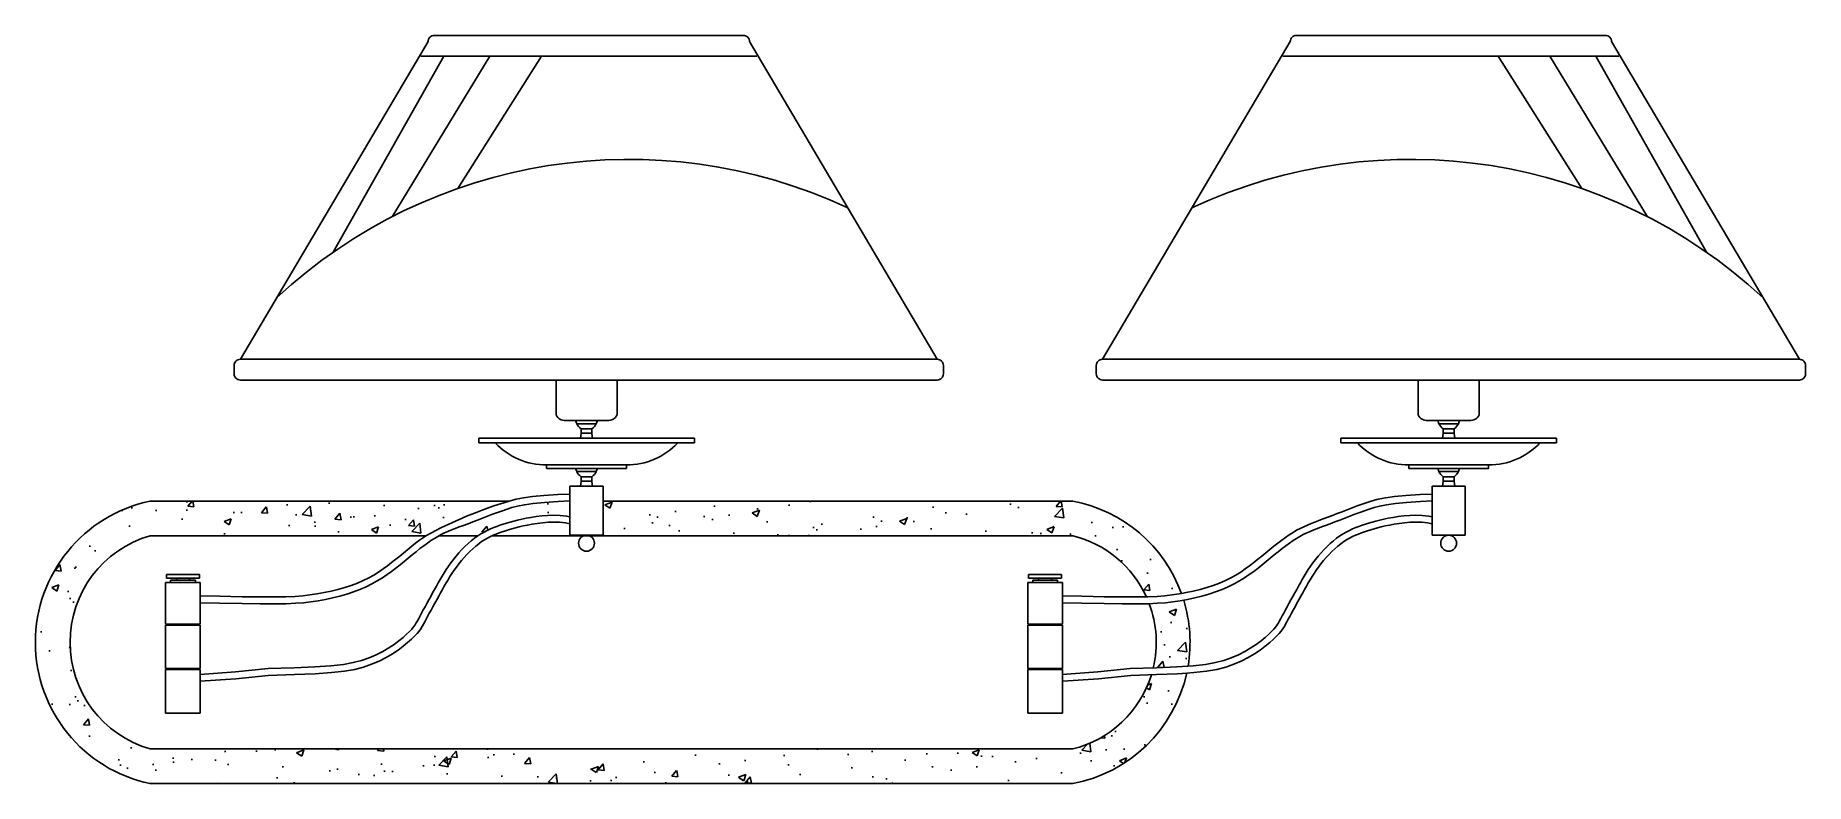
# Model space of a CAD drawing. Extents: x 208 to 898, y 840 to 1132.
import ezdxf

# ---------------------------------------------------------------- set-up
doc = ezdxf.new("R2010")
doc.units = 0
doc.header["$MEASUREMENT"] = 0
for name, color, linetype in [('3', 3, 'CONTINUOUS'), ('4', 4, 'CONTINUOUS'), ('7', 7, 'CONTINUOUS'), ('BH', 3, 'CONTINUOUS')]:
    doc.layers.add(name, color=color, linetype=linetype)
pattern_1 = [(50, (-5722.32, -3767.755), (28.69041, -2.510085), [3, -33]), (355, (-5722.32, -3767.755), (-5.55005, 30.08769), [2.4, -26.4]), (100.4514, (-5719.93, -3767.964), (23.14038, 27.57758), [2.54961, -28.04568]), (46.1842, (-5722.32, -3759.755), (42.68964, -6.62076), [4.5, -49.5]), (96.6356, (-5718.762, -3760.307), (37.3865, 38.96471), [3.8244, -42.06852]), (351.1842, (-5722.32, -3759.755), (37.38648, 38.96474), [3.6, -39.6]), (21, (-5718.32, -3761.755), (23.87628, -16.104756), [3, -33]), (326, (-5718.32, -3761.755), (9.73261, 29.006), [2.4, -26.4]), (71.4514, (-5716.33, -3763.097), (33.60891, 12.90122), [2.54961, -28.04568]), (37.5, (-5722.32, -3767.755), (0.486394, 13.315754), [0, -26.08, 0, -26.8, 0, -26.5]), (7.5, (-5722.32, -3767.755), (10.522781, 15.776468), [0, -15.28, 0, -25.48, 0, -10.1]), (327.5, (-5731.24, -3767.755), (21.352897, -0.902195), [0, -10, 0, -31.2, 0, -41.4]), (317.5, (-5735.24, -3767.755), (23.327447, 4.0042), [0, -13, 0, -20.72, 0, -29.4])]

msp = doc.modelspace()

# ---------------------------------------------------------------- hatches: boundary and pattern name
at = {"layer": 'BH'}
h = msp.add_hatch(dxfattribs=at)
h.set_pattern_fill('AR-CONC', color=256, scale=4, style=0)
h.set_pattern_definition(pattern_1)
h.paths.add_polyline_path([(429.14, 949.84), (429.14, 939.62), (429.14, 936.34), (612.37, 936.34, -0.229263), (641.1, 912.52), (641.73, 912.53), (645.32, 912.67), (648.36, 912.91), (651.13, 913.23), (654.8, 913.81, 0.265678), (612.4, 949.84)])
h.paths.add_polyline_path([(252.44, 853.15, -0.752824), (252.44, 936.34), (359.96, 936.34, -0.05214), (392.45, 949.84), (252.4, 949.84, 0.81273), (252.4, 839.65), (612.37, 839.65, 0.301342), (656.84, 882.76), (653.2, 882.51), (645.1, 882.16), (643.05, 882.11, -0.263266), (612.37, 853.15)])
h.paths.add_polyline_path([(643.8, 884.83), (645.01, 884.86), (653.05, 885.21), (657.37, 885.5, 0.116545), (655.66, 911.22), (654.32, 910.98), (651.48, 910.55), (648.61, 910.22), (645.48, 909.98), (642.21, 909.84, -0.149545)], flags=17)
h = msp.add_hatch(dxfattribs=at)
h.set_pattern_fill('AR-CONC', color=256, scale=4, style=0)
h.set_pattern_definition(pattern_1)
h.paths.add_polyline_path([(388.9, 940.42), (390.16, 940.85), (391.46, 941.26), (392.82, 941.66), (394.25, 942.05), (395.77, 942.42), (397.39, 942.79), (399.12, 943.14), (400.99, 943.48), (403.02, 943.8), (405.19, 944.08), (407.49, 944.27), (409.89, 944.36), (412.36, 944.29), (414.88, 944.02), (416.18, 943.76), (416.18, 949.91), (411.65, 949.7), (406.22, 949.33), (401.89, 948.91), (398.46, 948.43), (395.76, 947.92), (393.57, 947.36), (391.67, 946.77), (389.85, 946.12), (387.96, 945.42), (386.02, 944.7), (384.06, 943.96), (382.1, 943.21), (380.16, 942.47), (378.26, 941.74), (376.42, 941.04), (374.67, 940.37), (373.01, 939.75), (371.46, 939.16), (370, 938.58), (368.61, 938.01), (367.27, 937.41), (365.96, 936.78), (365.13, 936.34), (380.32, 936.34), (381.46, 937.08), (382.71, 937.79), (383.96, 938.43), (385.2, 939), (386.44, 939.51), (387.67, 939.98)])

# ---------------------------------------------------------------- linework, layer by layer
at = {"layer": '3'}
for p, q in [((323.83, 1046.96), (366.99, 1123.43)), ((346.84, 1060.8), (385, 1123.43)), ((357.99, 1123.43), (489.11, 1123.43)), ((372.51, 1071.83), (405.07, 1123.43)), ((694.37, 1123.43), (825.5, 1123.43)), ((810.96, 1071.83), (778.4, 1123.43)), ((836.63, 1060.8), (798.47, 1123.43)), ((859.64, 1046.96), (816.48, 1123.43)), ((418.86, 980.04), (426.46, 980.04)), ((420.29, 974.37), (425.03, 974.37)), ((424.78, 976.31), (420.54, 976.31)), ((420.55, 978.05), (424.77, 978.05)), ((755.24, 980.04), (762.85, 980.04)), ((756.68, 974.37), (761.42, 974.37)), ((761.16, 976.31), (756.92, 976.31)), ((756.94, 978.05), (761.15, 978.05)), ((422.66, 972.55), (387.03, 972.55)), ((422.66, 972.55), (458.29, 972.55)), ((759.05, 972.55), (723.42, 972.55)), ((759.05, 972.55), (794.68, 972.55)), ((407.09, 963.94), (438.23, 963.94)), ((418.39, 962.6), (426.93, 962.6)), ((418.86, 961.38), (426.46, 961.38)), ((743.48, 963.94), (774.62, 963.94)), ((754.77, 962.6), (763.32, 962.6)), ((755.24, 961.38), (762.85, 961.38)), ((424.78, 957.65), (420.54, 957.65)), ((420.55, 959.38), (424.77, 959.38)), ((756.68, 955.71), (761.42, 955.71)), ((761.16, 957.65), (756.92, 957.65)), ((756.94, 959.38), (761.15, 959.38)), ((260.36, 919.03), (260.36, 918.13)), ((260.36, 919.03), (270.03, 919.03)), ((262.67, 919.79), (262.67, 919.03)), ((267.71, 919.79), (267.71, 919.03)), ((270.03, 919.03), (270.03, 918.13)), ((596.75, 919.03), (606.41, 919.03)), ((596.75, 919.03), (596.75, 918.13)), ((599.06, 919.79), (599.06, 919.03)), ((604.1, 919.79), (604.1, 919.03)), ((606.41, 919.03), (606.41, 918.13)), ((258.44, 918.13), (271.94, 918.13)), ((258.44, 901.81), (271.94, 901.81)), ((258.44, 901.46), (271.94, 901.46)), ((258.73, 901.81), (258.73, 901.46)), ((271.65, 901.81), (271.65, 901.46)), ((594.83, 901.81), (608.33, 901.81)), ((594.83, 901.46), (608.33, 901.46)), ((595.12, 901.81), (595.12, 901.46)), ((608.04, 901.81), (608.04, 901.46)), ((258.44, 884.55), (271.94, 884.55)), ((258.44, 884.2), (271.94, 884.2)), ((258.73, 884.2), (258.73, 884.55)), ((271.65, 884.2), (271.65, 884.55)), ((594.83, 884.55), (608.33, 884.55)), ((594.83, 884.2), (608.33, 884.2)), ((595.12, 884.2), (595.12, 884.55)), ((608.04, 884.2), (608.04, 884.55))]:
    msp.add_line(p, q, dxfattribs=at)
for points in [[(426.93, 981.27), (418.39, 981.27)], [(763.32, 981.27), (754.77, 981.27)], [(365.13, 936.34), (380.32, 936.34)]]:
    msp.add_lwpolyline(points, dxfattribs=at)
for centre, start, end in [((439.23, 881.17), 65.00107, 132.86968), ((744.24, 881.17), 47.11683, 114.99203)]:
    msp.add_arc(centre, 202, start, end, dxfattribs=at)
at = {"layer": '4'}
for p, q in [((410.76, 997.08), (434.56, 997.08)), ((747.15, 997.08), (770.95, 997.08)), ((426.46, 980.04), (426.93, 981.27)), ((762.85, 980.04), (763.32, 981.27)), ((420.29, 974.37), (380.59, 974.37)), ((380.59, 974.37), (380.59, 972.55)), ((425.03, 974.37), (464.73, 974.37)), ((464.73, 974.37), (464.73, 972.55)), ((464.73, 974.37), (464.73, 972.55)), ((756.68, 974.37), (716.98, 974.37)), ((716.98, 974.37), (716.98, 972.55)), ((761.42, 974.37), (801.11, 974.37)), ((801.11, 974.37), (801.11, 972.55)), ((801.11, 974.37), (801.11, 972.55)), ((387.03, 972.55), (380.59, 972.55)), ((458.29, 972.55), (464.73, 972.55)), ((723.42, 972.55), (716.98, 972.55)), ((794.68, 972.55), (801.11, 972.55)), ((416.18, 955.71), (416.18, 952.61)), ((416.18, 955.71), (420.29, 955.71)), ((420.29, 955.71), (425.03, 955.71)), ((425.03, 955.71), (429.14, 955.71)), ((429.14, 939.62), (429.14, 955.71)), ((752.57, 955.71), (752.57, 952.61)), ((752.57, 955.71), (756.68, 955.71)), ((761.42, 955.71), (765.52, 955.71)), ((765.52, 955.71), (765.52, 936.53)), ((416.18, 952.61), (416.18, 949.91)), ((416.18, 949.91), (416.18, 936.53)), ((752.57, 952.61), (752.57, 949.91)), ((752.57, 949.91), (752.57, 941.01)), ((429.14, 939.62), (429.14, 936.53)), ((752.57, 941.01), (752.57, 936.53)), ((416.18, 936.53), (429.14, 936.53)), ((752.57, 936.53), (765.52, 936.53))]:
    msp.add_line(p, q, dxfattribs=at)
for points in [[(410.76, 997.08), (287.59, 997.08, -0.414214), (285.16, 999.51), (285.16, 1002.75, -0.414214), (287.59, 1005.18), (360.85, 1129.1, -0.414214), (363.28, 1131.53), (483.82, 1131.53, -0.414214), (486.25, 1129.1), (559.5, 1005.18, -0.414214), (561.93, 1002.75), (561.93, 999.51, -0.414214), (559.5, 997.08), (434.56, 997.08)], [(747.15, 997.08), (623.98, 997.08, -0.414214), (621.55, 999.51), (621.55, 1002.75, -0.414214), (623.98, 1005.18), (697.23, 1129.1, -0.414214), (699.66, 1131.53), (820.21, 1131.53, -0.414214), (822.64, 1129.1), (895.89, 1005.18, -0.414214), (898.32, 1002.75), (898.32, 999.51, -0.414214), (895.89, 997.08), (770.95, 997.08)], [(418.39, 981.27), (414.53, 981.27, -0.308305), (410.76, 983.5), (410.76, 997.08)], [(426.93, 981.27), (430.79, 981.27, 0.308305), (434.56, 983.5), (434.56, 997.08)], [(754.77, 981.27), (750.92, 981.27, -0.308305), (747.15, 983.5), (747.15, 997.08)], [(763.32, 981.27), (767.17, 981.27, 0.308305), (770.95, 983.5), (770.95, 997.08)], [(418.39, 981.27), (418.86, 980.04, 0.131975), (420.55, 978.05, -0.058815), (420.29, 974.37)], [(426.93, 981.27), (426.46, 980.04, -0.131975), (424.77, 978.05, 0.058815), (425.03, 974.37)], [(754.77, 981.27), (755.24, 980.04, 0.131975), (756.94, 978.05, -0.058815), (756.68, 974.37)], [(763.32, 981.27), (762.85, 980.04, -0.131975), (761.15, 978.05, 0.058815), (761.42, 974.37)], [(387.03, 972.55, 0.206202), (407.09, 963.94), (407.09, 962.6), (418.39, 962.6), (418.86, 961.38, 0.131975), (420.55, 959.38, -0.058815), (420.29, 955.71)], [(458.29, 972.55, -0.206202), (438.23, 963.94), (438.23, 962.6), (426.93, 962.6), (426.46, 961.38, -0.131975), (424.77, 959.38, 0.058815), (425.03, 955.71)], [(723.42, 972.55, 0.206202), (743.48, 963.94), (743.48, 962.6), (754.77, 962.6), (755.24, 961.38, 0.131975), (756.94, 959.38, -0.058815), (756.68, 955.71)], [(794.68, 972.55, -0.206202), (774.62, 963.94), (774.62, 962.6), (763.32, 962.6), (762.85, 961.38, -0.131975), (761.15, 959.38, 0.058815), (761.42, 955.71)], [(612.37, 839.65), (252.4, 839.65, -0.81273), (252.4, 949.84), (392.45, 949.84)], [(429.14, 949.84), (612.4, 949.84, -0.265678), (654.8, 913.81, -0.265678)], [(612.37, 853.15), (252.44, 853.15, -0.752824), (252.44, 936.34), (359.96, 936.34)], [(385.88, 936.34), (612.37, 936.34, -0.229263), (641.1, 912.52, -0.229263)], [(642.21, 909.84, -0.149545), (643.8, 884.83)], [(655.66, 911.22, -0.116545), (657.37, 885.5)], [(656.84, 882.76, -0.301342), (612.37, 839.65)], [(643.05, 882.11, -0.263266), (612.37, 853.15)]]:
    msp.add_lwpolyline(points, format="xyb", dxfattribs=at)
for centre in [(422.66, 933.42), (759.05, 933.42)]:
    msp.add_circle(centre, 3.11, dxfattribs=at)
at = {"layer": '7'}
for p, q in [((287.59, 1005.18), (559.5, 1005.18)), ((623.98, 1005.18), (895.89, 1005.18)), ((258.73, 921.17), (258.73, 919.79)), ((258.73, 921.17), (271.65, 921.17)), ((258.73, 919.79), (271.65, 919.79)), ((271.65, 921.17), (271.65, 919.79)), ((595.12, 921.17), (608.04, 921.17)), ((595.12, 921.17), (595.12, 919.79)), ((595.12, 919.79), (608.04, 919.79)), ((608.04, 921.17), (608.04, 919.79)), ((258.44, 918.13), (258.44, 901.81)), ((271.94, 918.13), (271.94, 901.81)), ((594.83, 918.13), (594.83, 901.81)), ((594.83, 918.13), (608.33, 918.13)), ((608.33, 918.13), (608.33, 901.81)), ((258.44, 901.46), (258.44, 884.55)), ((271.94, 901.46), (271.94, 884.55)), ((594.83, 901.46), (594.83, 884.55)), ((608.33, 901.46), (608.33, 884.55)), ((258.44, 884.2), (258.44, 867.17)), ((271.94, 884.2), (271.94, 867.17)), ((594.83, 884.2), (594.83, 867.17)), ((608.33, 884.2), (608.33, 867.17)), ((258.44, 867.17), (271.94, 867.17)), ((594.83, 867.17), (608.33, 867.17))]:
    msp.add_line(p, q, dxfattribs=at)
for points in [[(416.18, 949.91), (411.65, 949.7), (406.22, 949.33), (401.89, 948.91), (398.46, 948.43), (395.76, 947.92), (393.57, 947.36), (391.67, 946.77), (389.85, 946.12), (387.96, 945.42), (386.02, 944.7), (384.06, 943.96), (382.1, 943.21), (380.16, 942.47), (378.26, 941.74), (376.42, 941.04), (374.67, 940.37), (373.01, 939.75), (371.46, 939.16), (370, 938.58), (368.61, 938.01), (367.27, 937.41), (365.96, 936.78), (364.65, 936.09), (363.34, 935.32), (361.98, 934.45), (360.57, 933.48), (359.12, 932.43), (357.64, 931.31), (356.13, 930.12), (354.6, 928.89), (353.05, 927.63), (351.49, 926.34), (349.91, 925.05), (348.29, 923.75), (346.62, 922.45), (344.86, 921.17), (343, 919.91), (341.03, 918.69), (338.92, 917.52), (336.67, 916.41), (334.26, 915.38), (331.73, 914.44), (329.09, 913.57), (326.37, 912.8), (323.59, 912.1), (320.77, 911.5), (317.93, 910.98), (315.1, 910.55), (312.23, 910.22), (309.09, 909.98), (305.41, 909.83), (300.91, 909.76), (295.29, 909.78), (288.25, 909.87), (279.49, 910.04), (271.88, 910.21)], [(416.06, 952.6), (411.5, 952.4), (406, 952.02), (401.57, 951.59), (398.02, 951.1), (395.18, 950.55), (392.84, 949.96), (392.45, 949.84)], [(752.57, 949.91), (748.04, 949.7), (742.61, 949.33), (738.27, 948.91), (734.85, 948.43), (732.15, 947.92), (729.96, 947.36), (728.06, 946.77), (726.23, 946.12), (724.34, 945.42), (722.4, 944.7), (720.44, 943.96), (718.49, 943.21), (716.55, 942.47), (714.65, 941.74), (712.81, 941.04), (711.05, 940.37), (709.4, 939.75), (707.85, 939.16), (706.39, 938.58), (704.99, 938.01), (703.65, 937.41), (702.34, 936.78), (701.04, 936.09), (699.72, 935.32), (698.37, 934.45), (696.96, 933.48), (695.51, 932.43), (694.03, 931.31), (692.52, 930.12), (690.99, 928.89), (689.44, 927.63), (687.88, 926.34), (686.3, 925.05), (684.68, 923.75), (683, 922.45), (681.25, 921.17), (679.39, 919.91), (677.42, 918.69), (675.31, 917.52), (673.05, 916.41), (670.65, 915.38), (668.11, 914.44), (665.48, 913.57), (662.76, 912.8), (659.98, 912.1), (657.16, 911.5), (654.32, 910.98), (651.48, 910.55), (648.61, 910.22), (645.48, 909.98), (641.8, 909.83), (637.3, 909.76), (631.68, 909.78), (624.64, 909.87), (615.88, 910.04), (608.27, 910.21)], [(752.57, 952.61), (747.88, 952.4), (742.38, 952.02), (737.96, 951.59), (734.41, 951.1), (731.56, 950.55), (729.23, 949.96), (727.2, 949.33), (725.32, 948.66), (723.4, 947.95), (721.45, 947.22), (719.49, 946.48), (717.52, 945.73), (715.58, 944.99), (713.68, 944.26), (711.85, 943.56), (710.1, 942.9), (708.44, 942.27), (706.88, 941.68), (705.38, 941.09), (703.93, 940.49), (702.52, 939.86), (701.12, 939.19), (699.73, 938.45), (698.32, 937.63), (696.87, 936.7), (695.4, 935.69), (693.9, 934.6), (692.38, 933.44), (690.84, 932.23), (689.29, 930.99), (687.73, 929.72), (686.17, 928.43), (684.6, 927.14), (683.01, 925.87), (681.38, 924.61), (679.69, 923.37), (677.92, 922.17), (676.05, 921.02), (674.06, 919.91), (671.93, 918.87), (669.64, 917.89), (667.22, 916.99), (664.68, 916.16), (662.06, 915.4), (659.37, 914.73), (656.63, 914.14), (654.8, 913.81), (654.8, 913.81)], [(416.18, 943.76), (414.88, 944.02), (412.36, 944.29), (409.89, 944.36), (407.49, 944.27), (405.19, 944.08), (403.02, 943.8), (400.99, 943.48), (399.12, 943.14), (397.39, 942.79), (395.77, 942.42), (394.25, 942.05), (392.82, 941.66), (391.46, 941.26), (390.16, 940.85), (388.9, 940.42), (387.67, 939.98), (386.44, 939.51), (385.2, 939), (383.96, 938.43), (382.71, 937.79), (381.46, 937.08), (380.21, 936.27), (378.95, 935.36), (377.7, 934.36), (376.45, 933.27), (375.23, 932.12), (374.04, 930.91), (372.88, 929.65), (371.77, 928.36), (370.7, 927.06), (369.7, 925.75), (368.77, 924.45), (367.89, 923.15), (367.07, 921.87), (366.3, 920.58), (365.55, 919.3), (364.82, 918.01), (364.1, 916.71), (363.37, 915.39), (362.63, 914.05), (361.87, 912.68), (361.11, 911.32), (360.36, 909.97), (359.64, 908.65), (358.94, 907.37), (358.29, 906.17), (357.7, 905.04), (357.17, 904.03), (356.7, 903.14), (356.24, 902.33), (355.75, 901.57), (355.19, 900.8), (354.49, 899.95), (353.6, 899.01), (352.48, 897.92), (351.1, 896.69), (349.47, 895.35), (347.59, 893.96), (345.49, 892.55), (343.16, 891.18), (340.61, 889.88), (337.85, 888.7), (334.89, 887.68), (331.65, 886.85), (327.81, 886.17), (322.94, 885.63), (316.66, 885.21), (308.62, 884.86), (298.44, 884.58), (285.76, 883.26), (271.9, 882.27)], [(416.18, 941.01), (414.48, 941.35), (412.18, 941.59), (409.9, 941.66), (407.66, 941.58), (405.48, 941.39), (403.4, 941.12), (401.45, 940.81), (399.63, 940.49), (397.95, 940.15), (396.39, 939.8), (394.93, 939.43), (393.55, 939.06), (392.25, 938.68), (391, 938.28), (389.79, 937.87), (388.6, 937.45), (387.43, 937.01), (386.28, 936.53), (385.14, 936), (384, 935.42), (382.87, 934.77), (381.73, 934.04), (380.58, 933.21), (379.43, 932.29), (378.27, 931.28), (377.12, 930.19), (376, 929.04), (374.9, 927.85), (373.83, 926.63), (372.82, 925.38), (371.87, 924.14), (370.98, 922.9), (370.15, 921.67), (369.37, 920.44), (368.62, 919.2), (367.89, 917.96), (367.17, 916.69), (366.46, 915.4), (365.73, 914.09), (364.99, 912.74), (364.23, 911.37), (363.47, 910.01), (362.73, 908.66), (362, 907.35), (361.31, 906.09), (360.67, 904.89), (360.09, 903.79), (359.56, 902.78), (359.07, 901.84), (358.55, 900.94), (357.99, 900.05), (357.32, 899.14), (356.52, 898.17), (355.53, 897.11), (354.32, 895.94), (352.85, 894.63), (351.13, 893.22), (349.15, 891.75), (346.93, 890.26), (344.46, 888.81), (341.76, 887.43), (338.82, 886.18), (335.67, 885.09), (332.23, 884.2), (328.19, 883.5), (323.18, 882.94), (316.81, 882.51), (308.72, 882.16), (298.51, 881.88), (285.81, 880.56), (271.94, 879.57)], [(752.57, 943.76), (751.27, 944.02), (748.75, 944.29), (746.28, 944.36), (743.88, 944.27), (741.58, 944.08), (739.41, 943.8), (737.38, 943.48), (735.51, 943.14), (733.77, 942.79), (732.15, 942.42), (730.63, 942.05), (729.2, 941.66), (727.84, 941.26), (726.55, 940.85), (725.29, 940.42), (724.06, 939.98), (722.82, 939.51), (721.59, 939), (720.35, 938.43), (719.1, 937.79), (717.85, 937.08), (716.6, 936.27), (715.34, 935.36), (714.08, 934.36), (712.84, 933.27), (711.62, 932.12), (710.43, 930.91), (709.27, 929.65), (708.15, 928.36), (707.09, 927.06), (706.09, 925.75), (705.15, 924.45), (704.28, 923.15), (703.46, 921.87), (702.68, 920.58), (701.94, 919.3), (701.21, 918.01), (700.48, 916.71), (699.76, 915.39), (699.01, 914.05), (698.26, 912.68), (697.5, 911.32), (696.75, 909.97), (696.02, 908.65), (695.33, 907.37), (694.68, 906.17), (694.08, 905.04), (693.56, 904.03), (693.09, 903.14), (692.63, 902.33), (692.14, 901.57), (691.58, 900.8), (690.88, 899.95), (689.99, 899.01), (688.87, 897.92), (687.49, 896.69), (685.85, 895.35), (683.98, 893.96), (681.88, 892.55), (679.55, 891.18), (677, 889.88), (674.24, 888.7), (671.27, 887.68), (668.04, 886.85), (664.19, 886.17), (659.32, 885.63), (653.05, 885.21), (645.01, 884.86), (634.83, 884.58), (622.15, 883.26), (608.28, 882.27)], [(752.57, 941.01), (750.86, 941.35), (748.57, 941.59), (746.29, 941.66), (744.04, 941.58), (741.87, 941.39), (739.79, 941.12), (737.83, 940.81), (736.02, 940.49), (734.34, 940.15), (732.77, 939.8), (731.31, 939.43), (729.94, 939.06), (728.63, 938.68), (727.38, 938.28), (726.17, 937.87), (724.99, 937.45), (723.82, 937.01), (722.67, 936.53), (721.53, 936), (720.39, 935.42), (719.25, 934.77), (718.12, 934.04), (716.97, 933.21), (715.82, 932.29), (714.66, 931.28), (713.51, 930.19), (712.38, 929.04), (711.28, 927.85), (710.22, 926.63), (709.21, 925.38), (708.26, 924.14), (707.37, 922.9), (706.54, 921.67), (705.75, 920.44), (705, 919.2), (704.28, 917.96), (703.56, 916.69), (702.85, 915.4), (702.12, 914.09), (701.37, 912.74), (700.62, 911.37), (699.86, 910.01), (699.11, 908.66), (698.39, 907.35), (697.7, 906.09), (697.06, 904.89), (696.47, 903.79), (695.95, 902.78), (695.45, 901.84), (694.94, 900.94), (694.37, 900.05), (693.71, 899.14), (692.9, 898.17), (691.92, 897.11), (690.71, 895.94), (689.24, 894.63), (687.52, 893.22), (685.54, 891.75), (683.31, 890.26), (680.85, 888.81), (678.14, 887.43), (675.21, 886.18), (672.05, 885.09), (668.61, 884.2), (664.58, 883.5), (659.56, 882.94), (656.84, 882.76)], [(359.96, 936.34), (359.01, 935.69), (357.51, 934.6), (355.99, 933.44), (354.45, 932.23), (352.9, 930.99), (351.34, 929.72), (349.78, 928.43), (348.21, 927.14), (346.62, 925.87), (344.99, 924.61), (343.3, 923.37), (341.54, 922.17), (339.67, 921.02), (337.67, 919.91), (335.54, 918.87), (333.26, 917.89), (330.83, 916.99), (328.3, 916.16), (325.67, 915.4), (322.98, 914.73), (320.24, 914.14), (317.49, 913.64), (314.74, 913.23), (311.97, 912.91), (308.93, 912.67), (305.34, 912.53), (300.9, 912.46), (295.31, 912.48), (288.29, 912.57), (279.55, 912.74), (271.94, 912.91)], [(654.8, 913.81), (651.13, 913.23), (648.36, 912.91), (645.32, 912.67), (641.73, 912.53), (637.28, 912.46), (631.7, 912.48), (624.68, 912.57), (615.93, 912.74), (608.33, 912.91)], [(656.84, 882.76), (653.2, 882.51), (645.1, 882.16), (635.01, 881.88), (622.39, 880.57), (608.48, 879.58)]]:
    msp.add_lwpolyline(points, dxfattribs=at)
msp.add_arc((440.76, 787.75), 169.14, 106.59629, 118.53512, dxfattribs=at)

doc.saveas('drawing.dxf')
